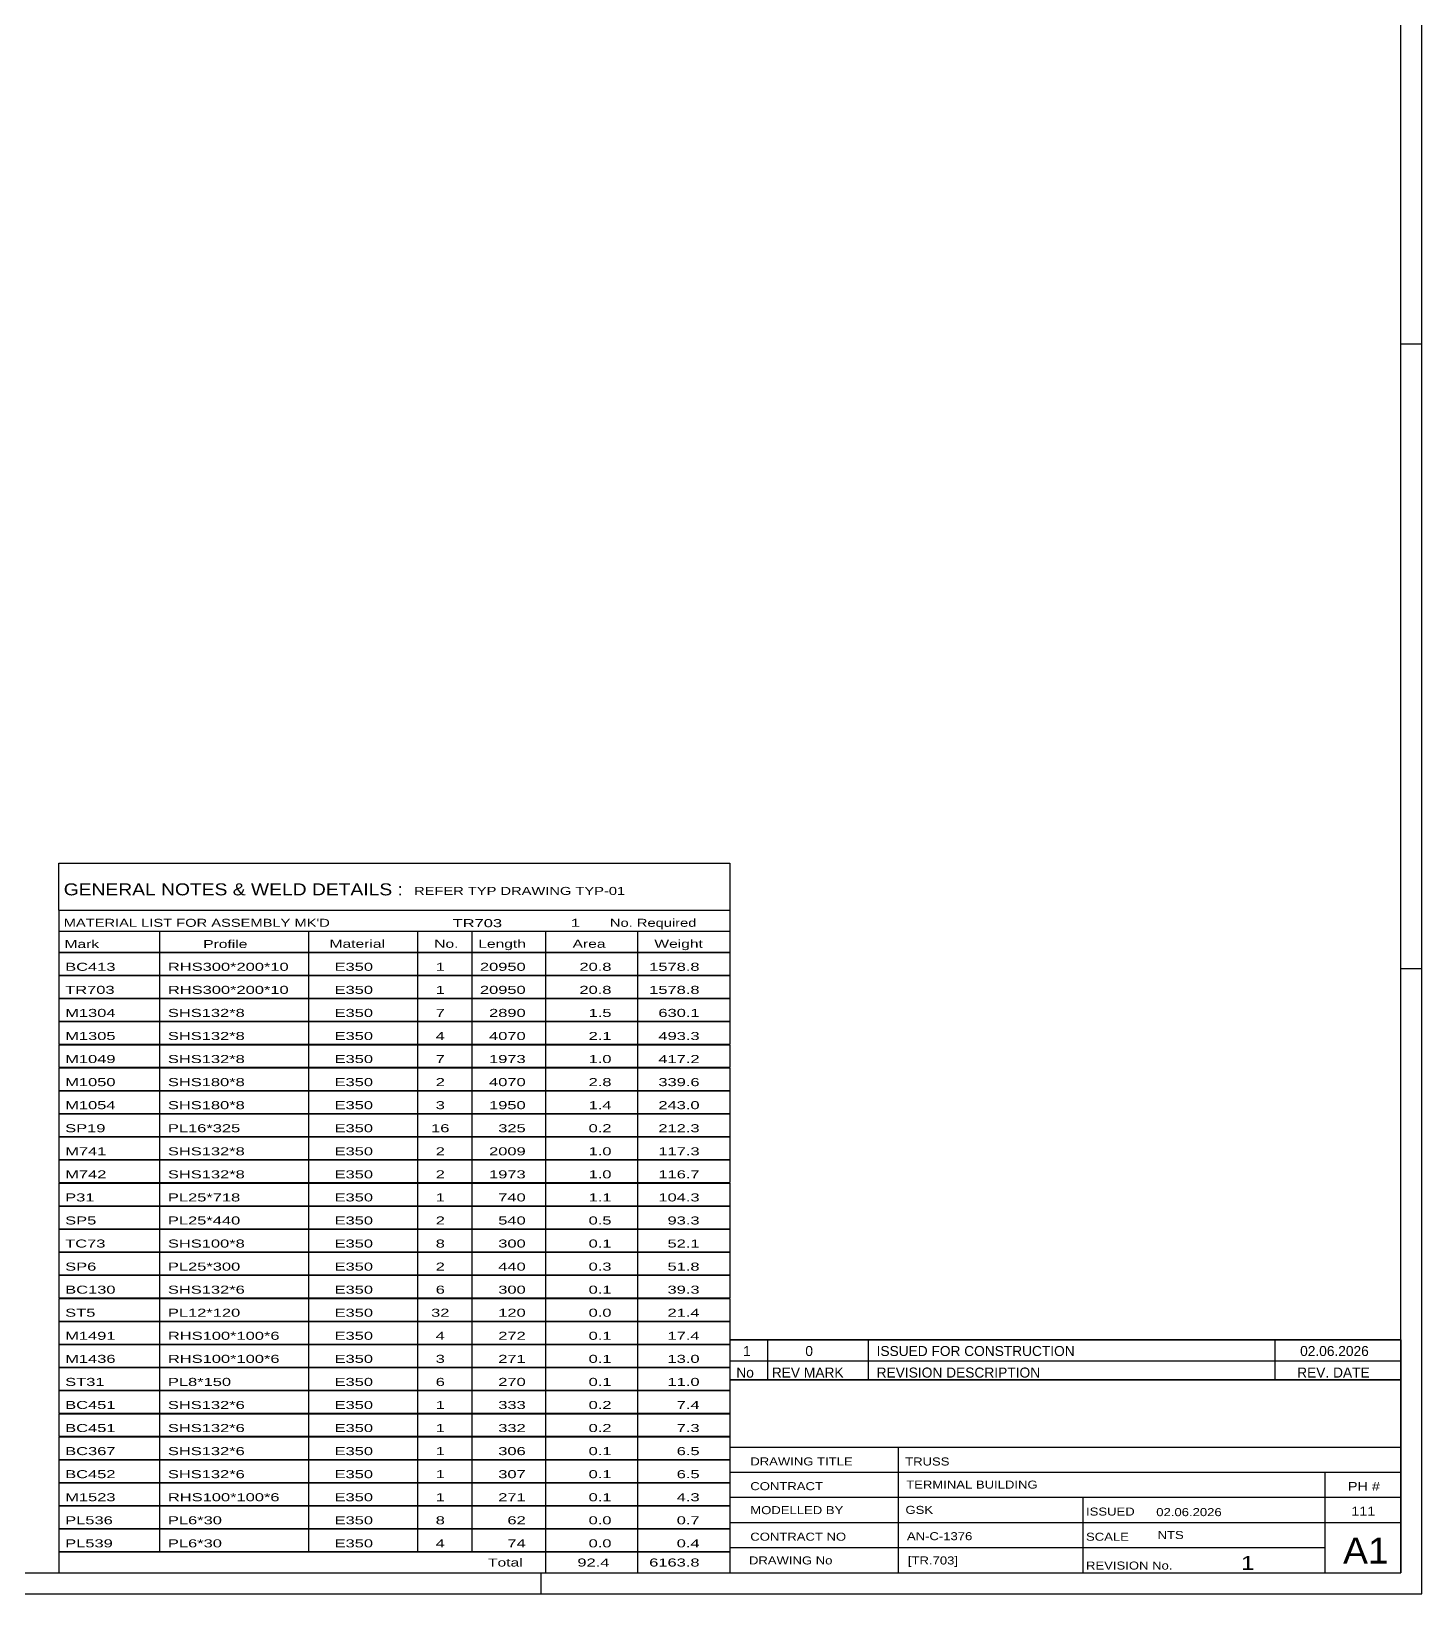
# Model space of a CAD drawing. Header units: millimetres. Extents: x -170 to 1019, y -677 to 164.
# Drawn here: x 687.6 to 1019.2, y -676.9 to -304.3 of the extents above; entities that cross this region are included whole.
import ezdxf

# ---------------------------------------------------------------- set-up
doc = ezdxf.new("R2010")
doc.units = ezdxf.units.MM
doc.styles.add('Arial Narrow', font='ARIALN.TTF', dxfattribs={"height": 0.2})

# ---------------------------------------------------------------- blocks, each defined once
blk = doc.blocks.new('Unknown-570387359-1163')
at = {"color": 5, "linetype": 'Continuous'}
for p, q in [((1019.24, -676.93), (1019.24, 164.07)), ((1014.24, -671.93), (1014.24, 159.07)), ((1019.24, -378.93), (1014.24, -378.93)), ((1019.24, -527.93), (1014.24, -527.93)), ((-164.76, -671.93), (1014.24, -671.93)), ((809.24, -676.93), (809.24, -671.93)), ((-169.76, -676.93), (1019.24, -676.93))]:
    blk.add_line(p, q, dxfattribs=at)
blk = doc.blocks.new('Unknown-570387359-25013')
at = {"color": 7, "linetype": 'Continuous'}
for p, q in [((854.24, -625.87), (854.24, -671.93)), ((854.24, -625.87), (1014.24, -625.87)), ((1014.24, -625.93), (1014.24, -671.93)), ((854.24, -641.93), (1014.24, -641.93)), ((894.38, -641.93), (894.38, -671.93)), ((854.24, -647.93), (1014.24, -647.93)), ((996.24, -671.87), (996.24, -647.87)), ((854.24, -653.93), (1014.24, -653.93)), ((938.38, -653.93), (938.38, -671.93)), ((854.24, -659.93), (1014.24, -659.93)), ((854.24, -665.93), (996.24, -665.93)), ((854.24, -671.93), (1014.24, -671.93))]:
    blk.add_line(p, q, dxfattribs=at)
at = {"color": 7, "style": 'Arial Narrow'}
for s, height, width, p in [('DRAWING TITLE', 1.9089, 1.425378, (859.12, -646.32)), ('TRUSS', 1.909, 1.425378, (896.05, -646.34)), ('CONTRACT', 1.909, 1.425378, (859.12, -652.22)), ('TERMINAL BUILDING', 1.9089, 1.425378, (896.3, -651.85)), ('MODELLED BY', 1.9089, 1.425378, (859.12, -657.94)), ('GSK', 1.909, 1.425378, (896.12, -657.88)), ('ISSUED', 1.909, 1.425378, (939.18, -658.28)), ('02.06.2026', 1.909, 1.425378, (955.93, -658.41)), ('CONTRACT NO', 1.9089, 1.425378, (859.12, -664.27)), ('AN-C-1376', 1.909, 1.425378, (896.47, -664.15)), ('SCALE', 1.909, 1.425378, (939.18, -664.28)), ('A1', 6.204, 1.25, (1000.48, -669.73)), ('DRAWING No', 1.909, 1.425378, (858.8, -669.93)), ('[TR.703]', 1.909, 1.425378, (896.7, -669.94)), ('REVISION No.', 1.9089, 1.425378, (939.18, -671.16)), ('1', 3.34, 1.5, (976.15, -671.25))]:
    blk.add_text(s, height=height, dxfattribs=dict(at, width=width)).set_placement(p)
at = {"color": 7, "linetype": 'Continuous', "style": 'Arial Narrow'}
for s, height, width, p in [('PH #', 2.1, 1.42538, (1001.64, -652.37)), ('111', 2.1, 1.42538, (1002.43, -658.27)), ('NTS', 1.909, 1.425378, (956.24, -663.87))]:
    blk.add_text(s, height=height, dxfattribs=dict(at, width=width)).set_placement(p)
blk = doc.blocks.new('Unknown-570387359-25014')
at = {"color": 7, "linetype": 'Continuous'}
for p, q in [((854.24, -616.37), (1014.24, -616.37)), ((1014.24, -616.37), (854.24, -616.37)), ((854.24, -616.37), (854.24, -621.37)), ((863.24, -616.37), (863.24, -621.37)), ((887.24, -616.37), (887.24, -621.37)), ((984.24, -616.37), (984.24, -621.37)), ((1014.24, -616.37), (1014.24, -621.37)), ((854.24, -621.37), (1014.24, -621.37)), ((854.24, -621.37), (854.24, -625.87)), ((854.24, -621.37), (1014.24, -621.37)), ((863.24, -621.37), (863.24, -625.87)), ((887.24, -621.37), (887.24, -625.87)), ((984.24, -621.37), (984.24, -625.87)), ((1014.24, -621.37), (1014.24, -625.87)), ((1014.24, -625.87), (854.24, -625.87))]:
    blk.add_line(p, q, dxfattribs=at)
at = {"color": 7, "linetype": 'Continuous', "style": 'Arial Narrow'}
for s, height, width, p in [('1', 2.39, 1.196471, (857.4, -620.23)), ('0', 2.39, 1.196471, (872.24, -620.23)), ('ISSUED FOR CONSTRUCTION', 2.3861, 1.196471, (889.24, -620.23)), ('02.06.2026', 2.386, 1.196471, (990.24, -620.23)), ('No', 2.386, 1.2, (855.78, -625.37)), ('REV MARK', 2.386, 1.2, (864.24, -625.37)), ('REVISION DESCRIPTION', 2.3861, 1.2, (889.24, -625.37)), ('REV. DATE', 2.386, 1.2, (989.52, -625.37))]:
    blk.add_text(s, height=height, dxfattribs=dict(at, width=width)).set_placement(p)
blk = doc.blocks.new('Unknown-570387359-25015')
at = {"color": 7, "linetype": 'Continuous'}
for p, q in [((694.24, -502.68), (854.24, -502.68)), ((694.24, -513.93), (694.24, -502.68)), ((854.24, -502.68), (854.24, -513.93)), ((694.24, -513.93), (854.24, -513.93)), ((694.24, -513.93), (694.24, -518.93)), ((854.24, -513.93), (854.24, -518.93)), ((694.24, -518.93), (854.24, -518.93)), ((694.24, -518.93), (694.24, -523.93)), ((718.24, -518.93), (718.24, -523.93)), ((753.74, -518.93), (753.74, -523.93)), ((779.74, -518.93), (779.74, -523.93)), ((792.74, -518.93), (792.74, -523.93)), ((810.24, -518.93), (810.24, -523.93)), ((832.24, -518.93), (832.24, -523.93)), ((854.24, -518.93), (854.24, -523.93)), ((694.24, -523.93), (854.24, -523.93)), ((694.24, -523.98), (694.24, -529.38)), ((694.24, -523.98), (854.24, -523.98)), ((718.24, -523.93), (718.24, -529.43)), ((753.74, -523.93), (753.74, -529.43)), ((779.74, -523.93), (779.74, -529.43)), ((792.74, -523.93), (792.74, -529.43)), ((810.24, -523.93), (810.24, -529.43)), ((832.24, -523.93), (832.24, -529.43)), ((854.24, -523.98), (854.24, -529.38)), ((694.24, -529.38), (854.24, -529.38)), ((694.24, -529.48), (694.24, -534.88)), ((694.24, -529.48), (854.24, -529.48)), ((718.24, -529.43), (718.24, -534.93)), ((753.74, -529.43), (753.74, -534.93)), ((779.74, -529.43), (779.74, -534.93)), ((792.74, -529.43), (792.74, -534.93)), ((810.24, -529.43), (810.24, -534.93)), ((832.24, -529.43), (832.24, -534.93)), ((854.24, -529.48), (854.24, -534.88)), ((694.24, -534.88), (854.24, -534.88)), ((694.24, -534.98), (694.24, -540.38)), ((694.24, -534.98), (854.24, -534.98)), ((718.24, -534.93), (718.24, -540.43)), ((753.74, -534.93), (753.74, -540.43)), ((779.74, -534.93), (779.74, -540.43)), ((792.74, -534.93), (792.74, -540.43)), ((810.24, -534.93), (810.24, -540.43)), ((832.24, -534.93), (832.24, -540.43)), ((854.24, -534.98), (854.24, -540.38)), ((694.24, -540.38), (854.24, -540.38)), ((694.24, -540.48), (694.24, -545.88)), ((694.24, -540.48), (854.24, -540.48)), ((718.24, -540.43), (718.24, -545.93)), ((753.74, -540.43), (753.74, -545.93)), ((779.74, -540.43), (779.74, -545.93)), ((792.74, -540.43), (792.74, -545.93)), ((810.24, -540.43), (810.24, -545.93)), ((832.24, -540.43), (832.24, -545.93)), ((854.24, -540.48), (854.24, -545.88)), ((694.24, -545.88), (854.24, -545.88)), ((694.24, -545.98), (694.24, -551.38)), ((694.24, -545.98), (854.24, -545.98)), ((718.24, -545.93), (718.24, -551.43)), ((753.74, -545.93), (753.74, -551.43)), ((779.74, -545.93), (779.74, -551.43)), ((792.74, -545.93), (792.74, -551.43)), ((810.24, -545.93), (810.24, -551.43)), ((832.24, -545.93), (832.24, -551.43)), ((854.24, -545.98), (854.24, -551.38)), ((694.24, -551.38), (854.24, -551.38)), ((694.24, -551.48), (694.24, -556.88)), ((694.24, -551.48), (854.24, -551.48)), ((718.24, -551.43), (718.24, -556.93)), ((753.74, -551.43), (753.74, -556.93)), ((779.74, -551.43), (779.74, -556.93)), ((792.74, -551.43), (792.74, -556.93)), ((810.24, -551.43), (810.24, -556.93)), ((832.24, -551.43), (832.24, -556.93)), ((854.24, -551.48), (854.24, -556.88)), ((694.24, -556.88), (854.24, -556.88)), ((694.24, -556.98), (694.24, -562.38)), ((694.24, -556.98), (854.24, -556.98)), ((718.24, -556.93), (718.24, -562.43)), ((753.74, -556.93), (753.74, -562.43)), ((779.74, -556.93), (779.74, -562.43)), ((792.74, -556.93), (792.74, -562.43)), ((810.24, -556.93), (810.24, -562.43)), ((832.24, -556.93), (832.24, -562.43)), ((854.24, -556.98), (854.24, -562.38)), ((694.24, -562.38), (854.24, -562.38)), ((694.24, -562.48), (694.24, -567.88)), ((694.24, -562.48), (854.24, -562.48)), ((718.24, -562.43), (718.24, -567.93)), ((753.74, -562.43), (753.74, -567.93)), ((779.74, -562.43), (779.74, -567.93)), ((792.74, -562.43), (792.74, -567.93)), ((810.24, -562.43), (810.24, -567.93)), ((832.24, -562.43), (832.24, -567.93)), ((854.24, -562.48), (854.24, -567.88)), ((694.24, -567.88), (854.24, -567.88)), ((694.24, -567.98), (694.24, -573.38)), ((694.24, -567.98), (854.24, -567.98)), ((718.24, -567.93), (718.24, -573.43)), ((753.74, -567.93), (753.74, -573.43)), ((779.74, -567.93), (779.74, -573.43)), ((792.74, -567.93), (792.74, -573.43)), ((810.24, -567.93), (810.24, -573.43)), ((832.24, -567.93), (832.24, -573.43)), ((854.24, -567.98), (854.24, -573.38)), ((694.24, -573.38), (854.24, -573.38)), ((694.24, -573.48), (694.24, -578.88)), ((694.24, -573.48), (854.24, -573.48)), ((718.24, -573.43), (718.24, -578.93)), ((753.74, -573.43), (753.74, -578.93)), ((779.74, -573.43), (779.74, -578.93)), ((792.74, -573.43), (792.74, -578.93)), ((810.24, -573.43), (810.24, -578.93)), ((832.24, -573.43), (832.24, -578.93)), ((854.24, -573.48), (854.24, -578.88)), ((694.24, -578.88), (854.24, -578.88)), ((694.24, -578.98), (694.24, -584.38)), ((694.24, -578.98), (854.24, -578.98)), ((718.24, -578.93), (718.24, -584.43)), ((753.74, -578.93), (753.74, -584.43)), ((779.74, -578.93), (779.74, -584.43)), ((792.74, -578.93), (792.74, -584.43)), ((810.24, -578.93), (810.24, -584.43)), ((832.24, -578.93), (832.24, -584.43)), ((854.24, -578.98), (854.24, -584.38)), ((694.24, -584.38), (854.24, -584.38)), ((694.24, -584.48), (694.24, -589.88)), ((694.24, -584.48), (854.24, -584.48)), ((718.24, -584.43), (718.24, -589.93)), ((753.74, -584.43), (753.74, -589.93)), ((779.74, -584.43), (779.74, -589.93)), ((792.74, -584.43), (792.74, -589.93)), ((810.24, -584.43), (810.24, -589.93)), ((832.24, -584.43), (832.24, -589.93)), ((854.24, -584.48), (854.24, -589.88)), ((694.24, -589.88), (854.24, -589.88)), ((694.24, -589.98), (694.24, -595.38)), ((694.24, -589.98), (854.24, -589.98)), ((718.24, -589.93), (718.24, -595.43)), ((753.74, -589.93), (753.74, -595.43)), ((779.74, -589.93), (779.74, -595.43)), ((792.74, -589.93), (792.74, -595.43)), ((810.24, -589.93), (810.24, -595.43)), ((832.24, -589.93), (832.24, -595.43)), ((854.24, -589.98), (854.24, -595.38)), ((694.24, -595.38), (854.24, -595.38)), ((694.24, -595.48), (694.24, -600.88)), ((694.24, -595.48), (854.24, -595.48)), ((718.24, -595.43), (718.24, -600.93)), ((753.74, -595.43), (753.74, -600.93)), ((779.74, -595.43), (779.74, -600.93)), ((792.74, -595.43), (792.74, -600.93)), ((810.24, -595.43), (810.24, -600.93)), ((832.24, -595.43), (832.24, -600.93)), ((854.24, -595.48), (854.24, -600.88)), ((694.24, -600.88), (854.24, -600.88)), ((694.24, -600.98), (694.24, -606.38)), ((694.24, -600.98), (854.24, -600.98)), ((718.24, -600.93), (718.24, -606.43)), ((753.74, -600.93), (753.74, -606.43)), ((779.74, -600.93), (779.74, -606.43)), ((792.74, -600.93), (792.74, -606.43)), ((810.24, -600.93), (810.24, -606.43)), ((832.24, -600.93), (832.24, -606.43)), ((854.24, -600.98), (854.24, -606.38)), ((694.24, -606.38), (854.24, -606.38)), ((694.24, -606.48), (694.24, -611.88)), ((694.24, -606.48), (854.24, -606.48)), ((718.24, -606.43), (718.24, -611.93)), ((753.74, -606.43), (753.74, -611.93)), ((779.74, -606.43), (779.74, -611.93)), ((792.74, -606.43), (792.74, -611.93)), ((810.24, -606.43), (810.24, -611.93)), ((832.24, -606.43), (832.24, -611.93)), ((854.24, -606.48), (854.24, -611.88)), ((694.24, -611.88), (854.24, -611.88)), ((694.24, -611.98), (694.24, -617.38)), ((694.24, -611.98), (854.24, -611.98)), ((718.24, -611.93), (718.24, -617.43)), ((753.74, -611.93), (753.74, -617.43)), ((779.74, -611.93), (779.74, -617.43)), ((792.74, -611.93), (792.74, -617.43)), ((810.24, -611.93), (810.24, -617.43)), ((832.24, -611.93), (832.24, -617.43)), ((854.24, -611.98), (854.24, -617.38)), ((694.24, -617.38), (854.24, -617.38)), ((694.24, -617.48), (694.24, -622.88)), ((694.24, -617.48), (854.24, -617.48)), ((718.24, -617.43), (718.24, -622.93)), ((753.74, -617.43), (753.74, -622.93)), ((779.74, -617.43), (779.74, -622.93)), ((792.74, -617.43), (792.74, -622.93)), ((810.24, -617.43), (810.24, -622.93)), ((832.24, -617.43), (832.24, -622.93)), ((854.24, -617.48), (854.24, -622.88)), ((694.24, -622.88), (854.24, -622.88)), ((694.24, -622.98), (694.24, -628.38)), ((694.24, -622.98), (854.24, -622.98)), ((718.24, -622.93), (718.24, -628.43)), ((753.74, -622.93), (753.74, -628.43)), ((779.74, -622.93), (779.74, -628.43)), ((792.74, -622.93), (792.74, -628.43)), ((810.24, -622.93), (810.24, -628.43)), ((832.24, -622.93), (832.24, -628.43)), ((854.24, -622.98), (854.24, -628.38)), ((694.24, -628.38), (854.24, -628.38)), ((694.24, -628.48), (694.24, -633.88)), ((694.24, -628.48), (854.24, -628.48)), ((718.24, -628.43), (718.24, -633.93)), ((753.74, -628.43), (753.74, -633.93)), ((779.74, -628.43), (779.74, -633.93)), ((792.74, -628.43), (792.74, -633.93)), ((810.24, -628.43), (810.24, -633.93)), ((832.24, -628.43), (832.24, -633.93)), ((854.24, -628.48), (854.24, -633.88)), ((694.24, -633.88), (854.24, -633.88)), ((694.24, -633.98), (694.24, -639.38)), ((694.24, -633.98), (854.24, -633.98)), ((718.24, -633.93), (718.24, -639.43)), ((753.74, -633.93), (753.74, -639.43)), ((779.74, -633.93), (779.74, -639.43)), ((792.74, -633.93), (792.74, -639.43)), ((810.24, -633.93), (810.24, -639.43)), ((832.24, -633.93), (832.24, -639.43)), ((854.24, -633.98), (854.24, -639.38)), ((694.24, -639.38), (854.24, -639.38)), ((694.24, -639.48), (694.24, -644.88)), ((694.24, -639.48), (854.24, -639.48)), ((718.24, -639.43), (718.24, -644.93)), ((753.74, -639.43), (753.74, -644.93)), ((779.74, -639.43), (779.74, -644.93)), ((792.74, -639.43), (792.74, -644.93)), ((810.24, -639.43), (810.24, -644.93)), ((832.24, -639.43), (832.24, -644.93)), ((854.24, -639.48), (854.24, -644.88)), ((694.24, -644.88), (854.24, -644.88)), ((694.24, -644.98), (694.24, -650.38)), ((694.24, -644.98), (854.24, -644.98)), ((718.24, -644.93), (718.24, -650.43)), ((753.74, -644.93), (753.74, -650.43)), ((779.74, -644.93), (779.74, -650.43)), ((792.74, -644.93), (792.74, -650.43)), ((810.24, -644.93), (810.24, -650.43)), ((832.24, -644.93), (832.24, -650.43)), ((854.24, -644.98), (854.24, -650.38)), ((694.24, -650.38), (854.24, -650.38)), ((694.24, -650.48), (694.24, -655.88)), ((694.24, -650.48), (854.24, -650.48)), ((718.24, -650.43), (718.24, -655.93)), ((753.74, -650.43), (753.74, -655.93)), ((779.74, -650.43), (779.74, -655.93)), ((792.74, -650.43), (792.74, -655.93)), ((810.24, -650.43), (810.24, -655.93)), ((832.24, -650.43), (832.24, -655.93)), ((854.24, -650.48), (854.24, -655.88)), ((694.24, -655.88), (854.24, -655.88)), ((694.24, -655.98), (694.24, -661.38)), ((694.24, -655.98), (854.24, -655.98)), ((718.24, -655.93), (718.24, -661.43)), ((753.74, -655.93), (753.74, -661.43)), ((779.74, -655.93), (779.74, -661.43)), ((792.74, -655.93), (792.74, -661.43)), ((810.24, -655.93), (810.24, -661.43)), ((832.24, -655.93), (832.24, -661.43)), ((854.24, -655.98), (854.24, -661.38)), ((694.24, -661.38), (854.24, -661.38)), ((694.24, -661.48), (694.24, -666.88)), ((694.24, -661.48), (854.24, -661.48)), ((718.24, -661.43), (718.24, -666.93)), ((753.74, -661.43), (753.74, -666.93)), ((779.74, -661.43), (779.74, -666.93)), ((792.74, -661.43), (792.74, -666.93)), ((810.24, -661.43), (810.24, -666.93)), ((832.24, -661.43), (832.24, -666.93)), ((854.24, -661.48), (854.24, -666.88)), ((694.24, -666.88), (854.24, -666.88)), ((694.24, -666.93), (854.24, -666.93)), ((694.24, -666.93), (694.24, -671.93)), ((810.24, -666.93), (810.24, -671.93)), ((832.24, -666.93), (832.24, -671.93)), ((854.24, -666.93), (854.24, -671.93)), ((694.24, -671.93), (854.24, -671.93))]:
    blk.add_line(p, q, dxfattribs=at)
at = {"color": 7, "style": 'Arial Narrow'}
for s, height, width, p in [('GENERAL NOTES & WELD DETAILS :', 2.8633, 1.4, (695.39, -510.37)), ('REFER TYP DRAWING TYP-01', 1.9089, 1.6, (778.94, -510.27)), ("MATERIAL LIST FOR ASSEMBLY MK'D", 1.9089, 1.6, (695.39, -517.87)), ('TR703', 1.909, 1.794707, (788.14, -517.95)), ('1', 1.91, 1.794707, (816.32, -517.87)), ('No. Required', 1.9089, 1.6, (825.65, -517.87)), ('Mark', 1.909, 1.7, (695.57, -522.93)), ('Profile', 1.909, 1.7, (728.65, -522.93)), ('Material', 1.909, 1.7, (758.78, -522.87)), ('No.', 1.909, 1.7, (783.74, -522.87)), ('Length', 1.909, 1.7, (794.24, -522.87)), ('Area', 1.909, 1.7, (816.74, -522.87)), ('Weight', 1.909, 1.7, (836.24, -522.87))]:
    blk.add_text(s, height=height, dxfattribs=dict(at, width=width)).set_placement(p)
at = {"color": 7, "linetype": 'Continuous', "style": 'Arial Narrow'}
for s, height, width, p in [('BC413', 1.909, 1.794707, (695.74, -528.36)), ('RHS300*200*10', 1.9089, 1.794707, (720.24, -528.36)), ('E350', 1.909, 1.794707, (759.98, -528.36)), ('1', 1.91, 1.794707, (784.1, -528.36)), ('20950', 1.909, 1.794707, (794.64, -528.36)), ('20.8', 1.909, 1.794707, (818.37, -528.36)), ('1578.8', 1.909, 1.794707, (835.01, -528.36)), ('TR703', 1.909, 1.794707, (695.74, -533.86)), ('RHS300*200*10', 1.9089, 1.794707, (720.24, -533.86)), ('E350', 1.909, 1.794707, (759.98, -533.86)), ('1', 1.91, 1.794707, (784.1, -533.86)), ('20950', 1.909, 1.794707, (794.64, -533.86)), ('20.8', 1.909, 1.794707, (818.37, -533.86)), ('1578.8', 1.909, 1.794707, (835.01, -533.86)), ('M1304', 1.909, 1.794707, (695.74, -539.36)), ('SHS132*8', 1.909, 1.794707, (720.24, -539.36)), ('E350', 1.909, 1.794707, (759.98, -539.36)), ('7', 1.91, 1.794707, (784.1, -539.36)), ('2890', 1.909, 1.794707, (796.82, -539.36)), ('1.5', 1.909, 1.794707, (820.56, -539.36)), ('630.1', 1.909, 1.794707, (837.2, -539.36)), ('M1305', 1.909, 1.794707, (695.74, -544.86)), ('SHS132*8', 1.909, 1.794707, (720.24, -544.86)), ('E350', 1.909, 1.794707, (759.98, -544.86)), ('4', 1.91, 1.794707, (784.1, -544.86)), ('4070', 1.909, 1.794707, (796.82, -544.86)), ('2.1', 1.909, 1.794707, (820.56, -544.86)), ('493.3', 1.909, 1.794707, (837.2, -544.86)), ('M1049', 1.909, 1.794707, (695.74, -550.36)), ('SHS132*8', 1.909, 1.794707, (720.24, -550.36)), ('E350', 1.909, 1.794707, (759.98, -550.36)), ('7', 1.91, 1.794707, (784.1, -550.36)), ('1973', 1.909, 1.794707, (796.82, -550.36)), ('1.0', 1.909, 1.794707, (820.56, -550.36)), ('417.2', 1.909, 1.794707, (837.2, -550.36)), ('M1050', 1.909, 1.794707, (695.74, -555.86)), ('SHS180*8', 1.909, 1.794707, (720.24, -555.86)), ('E350', 1.909, 1.794707, (759.98, -555.86)), ('2', 1.91, 1.794707, (784.1, -555.86)), ('4070', 1.909, 1.794707, (796.82, -555.86)), ('2.8', 1.909, 1.794707, (820.56, -555.86)), ('339.6', 1.909, 1.794707, (837.2, -555.86)), ('M1054', 1.909, 1.794707, (695.74, -561.36)), ('SHS180*8', 1.909, 1.794707, (720.24, -561.36)), ('E350', 1.909, 1.794707, (759.98, -561.36)), ('3', 1.91, 1.794707, (784.1, -561.36)), ('1950', 1.909, 1.794707, (796.82, -561.36)), ('1.4', 1.909, 1.794707, (820.56, -561.36)), ('243.0', 1.909, 1.794707, (837.2, -561.36)), ('SP19', 1.909, 1.794707, (695.74, -566.86)), ('PL16*325', 1.909, 1.794707, (720.24, -566.86)), ('E350', 1.909, 1.794707, (759.98, -566.86)), ('16', 1.909, 1.794707, (783, -566.86)), ('325', 1.909, 1.794707, (799.01, -566.86)), ('0.2', 1.909, 1.794707, (820.56, -566.86)), ('212.3', 1.909, 1.794707, (837.2, -566.86)), ('M741', 1.909, 1.794707, (695.74, -572.36)), ('SHS132*8', 1.909, 1.794707, (720.24, -572.36)), ('E350', 1.909, 1.794707, (759.98, -572.36)), ('2', 1.91, 1.794707, (784.1, -572.36)), ('2009', 1.909, 1.794707, (796.82, -572.36)), ('1.0', 1.909, 1.794707, (820.56, -572.36)), ('117.3', 1.909, 1.794707, (837.2, -572.36)), ('M742', 1.909, 1.794707, (695.74, -577.86)), ('SHS132*8', 1.909, 1.794707, (720.24, -577.86)), ('E350', 1.909, 1.794707, (759.98, -577.86)), ('2', 1.91, 1.794707, (784.1, -577.86)), ('1973', 1.909, 1.794707, (796.82, -577.86)), ('1.0', 1.909, 1.794707, (820.56, -577.86)), ('116.7', 1.909, 1.794707, (837.2, -577.86)), ('P31', 1.909, 1.794707, (695.74, -583.36)), ('PL25*718', 1.909, 1.794707, (720.24, -583.36)), ('E350', 1.909, 1.794707, (759.98, -583.36)), ('1', 1.91, 1.794707, (784.1, -583.36)), ('740', 1.909, 1.794707, (799.01, -583.36)), ('1.1', 1.909, 1.794707, (820.56, -583.36)), ('104.3', 1.909, 1.794707, (837.2, -583.36)), ('SP5', 1.909, 1.794707, (695.74, -588.86)), ('PL25*440', 1.909, 1.794707, (720.24, -588.86)), ('E350', 1.909, 1.794707, (759.98, -588.86)), ('2', 1.91, 1.794707, (784.1, -588.86)), ('540', 1.909, 1.794707, (799.01, -588.86)), ('0.5', 1.909, 1.794707, (820.56, -588.86)), ('93.3', 1.909, 1.794707, (839.38, -588.86)), ('TC73', 1.909, 1.794707, (695.74, -594.36)), ('SHS100*8', 1.909, 1.794707, (720.24, -594.36)), ('E350', 1.909, 1.794707, (759.98, -594.36)), ('8', 1.91, 1.794707, (784.1, -594.36)), ('300', 1.909, 1.794707, (799.01, -594.36)), ('0.1', 1.909, 1.794707, (820.56, -594.36)), ('52.1', 1.909, 1.794707, (839.38, -594.36)), ('SP6', 1.909, 1.794707, (695.74, -599.86)), ('PL25*300', 1.909, 1.794707, (720.24, -599.86)), ('E350', 1.909, 1.794707, (759.98, -599.86)), ('2', 1.91, 1.794707, (784.1, -599.86)), ('440', 1.909, 1.794707, (799.01, -599.86)), ('0.3', 1.909, 1.794707, (820.56, -599.86)), ('51.8', 1.909, 1.794707, (839.38, -599.86)), ('BC130', 1.909, 1.794707, (695.74, -605.36)), ('SHS132*6', 1.909, 1.794707, (720.24, -605.36)), ('E350', 1.909, 1.794707, (759.98, -605.36)), ('6', 1.91, 1.794707, (784.1, -605.36)), ('300', 1.909, 1.794707, (799.01, -605.36)), ('0.1', 1.909, 1.794707, (820.56, -605.36)), ('39.3', 1.909, 1.794707, (839.38, -605.36)), ('ST5', 1.909, 1.794707, (695.74, -610.86)), ('PL12*120', 1.909, 1.794707, (720.24, -610.86)), ('E350', 1.909, 1.794707, (759.98, -610.86)), ('32', 1.909, 1.794707, (783, -610.86)), ('120', 1.909, 1.794707, (799.01, -610.86)), ('0.0', 1.909, 1.794707, (820.56, -610.86)), ('21.4', 1.909, 1.794707, (839.38, -610.86)), ('M1491', 1.909, 1.794707, (695.74, -616.36)), ('RHS100*100*6', 1.9089, 1.794707, (720.24, -616.36)), ('E350', 1.909, 1.794707, (759.98, -616.36)), ('4', 1.91, 1.794707, (784.1, -616.36)), ('272', 1.909, 1.794707, (799.01, -616.36)), ('0.1', 1.909, 1.794707, (820.56, -616.36)), ('17.4', 1.909, 1.794707, (839.38, -616.36)), ('M1436', 1.909, 1.794707, (695.74, -621.86)), ('RHS100*100*6', 1.9089, 1.794707, (720.24, -621.86)), ('E350', 1.909, 1.794707, (759.98, -621.86)), ('3', 1.91, 1.794707, (784.1, -621.86)), ('271', 1.909, 1.794707, (799.01, -621.86)), ('0.1', 1.909, 1.794707, (820.56, -621.86)), ('13.0', 1.909, 1.794707, (839.38, -621.86)), ('ST31', 1.909, 1.794707, (695.74, -627.36)), ('PL8*150', 1.909, 1.794707, (720.24, -627.36)), ('E350', 1.909, 1.794707, (759.98, -627.36)), ('6', 1.91, 1.794707, (784.1, -627.36)), ('270', 1.909, 1.794707, (799.01, -627.36)), ('0.1', 1.909, 1.794707, (820.56, -627.36)), ('11.0', 1.909, 1.794707, (839.38, -627.36)), ('BC451', 1.909, 1.794707, (695.74, -632.86)), ('SHS132*6', 1.909, 1.794707, (720.24, -632.86)), ('E350', 1.909, 1.794707, (759.98, -632.86)), ('1', 1.91, 1.794707, (784.1, -632.86)), ('333', 1.909, 1.794707, (799.01, -632.86)), ('0.2', 1.909, 1.794707, (820.56, -632.86)), ('7.4', 1.909, 1.794707, (841.57, -632.86)), ('BC451', 1.909, 1.794707, (695.74, -638.36)), ('SHS132*6', 1.909, 1.794707, (720.24, -638.36)), ('E350', 1.909, 1.794707, (759.98, -638.36)), ('1', 1.91, 1.794707, (784.1, -638.36)), ('332', 1.909, 1.794707, (799.01, -638.36)), ('0.2', 1.909, 1.794707, (820.56, -638.36)), ('7.3', 1.909, 1.794707, (841.57, -638.36)), ('BC367', 1.909, 1.794707, (695.74, -643.86)), ('SHS132*6', 1.909, 1.794707, (720.24, -643.86)), ('E350', 1.909, 1.794707, (759.98, -643.86)), ('1', 1.91, 1.794707, (784.1, -643.86)), ('306', 1.909, 1.794707, (799.01, -643.86)), ('0.1', 1.909, 1.794707, (820.56, -643.86)), ('6.5', 1.909, 1.794707, (841.57, -643.86)), ('BC452', 1.909, 1.794707, (695.74, -649.36)), ('SHS132*6', 1.909, 1.794707, (720.24, -649.36)), ('E350', 1.909, 1.794707, (759.98, -649.36)), ('1', 1.91, 1.794707, (784.1, -649.36)), ('307', 1.909, 1.794707, (799.01, -649.36)), ('0.1', 1.909, 1.794707, (820.56, -649.36)), ('6.5', 1.909, 1.794707, (841.57, -649.36)), ('M1523', 1.909, 1.794707, (695.74, -654.86)), ('RHS100*100*6', 1.9089, 1.794707, (720.24, -654.86)), ('E350', 1.909, 1.794707, (759.98, -654.86)), ('1', 1.91, 1.794707, (784.1, -654.86)), ('271', 1.909, 1.794707, (799.01, -654.86)), ('0.1', 1.909, 1.794707, (820.56, -654.86)), ('4.3', 1.909, 1.794707, (841.57, -654.86)), ('PL536', 1.909, 1.794707, (695.74, -660.36)), ('PL6*30', 1.909, 1.794707, (720.24, -660.36)), ('E350', 1.909, 1.794707, (759.98, -660.36)), ('8', 1.91, 1.794707, (784.1, -660.36)), ('62', 1.909, 1.794707, (801.2, -660.36)), ('0.0', 1.909, 1.794707, (820.56, -660.36)), ('0.7', 1.909, 1.794707, (841.57, -660.36)), ('PL539', 1.909, 1.794707, (695.74, -665.86)), ('PL6*30', 1.909, 1.794707, (720.24, -665.86)), ('E350', 1.909, 1.794707, (759.98, -665.86)), ('4', 1.91, 1.794707, (784.1, -665.86)), ('74', 1.909, 1.794707, (801.2, -665.86)), ('0.0', 1.909, 1.794707, (820.56, -665.86)), ('0.4', 1.909, 1.794707, (841.57, -665.86)), ('Total', 1.909, 1.7, (796.57, -670.43)), ('92.4', 1.909, 1.794707, (817.88, -670.43)), ('6163.8', 1.909, 1.794707, (835.01, -670.43))]:
    blk.add_text(s, height=height, dxfattribs=dict(at, width=width)).set_placement(p)

msp = doc.modelspace()

# ---------------------------------------------------------------- block references
for name in ['Unknown-570387359-1163', 'Unknown-570387359-25015', 'Unknown-570387359-25014', 'Unknown-570387359-25013']:
    msp.add_blockref(name, (0, 0))

doc.saveas('drawing.dxf')
